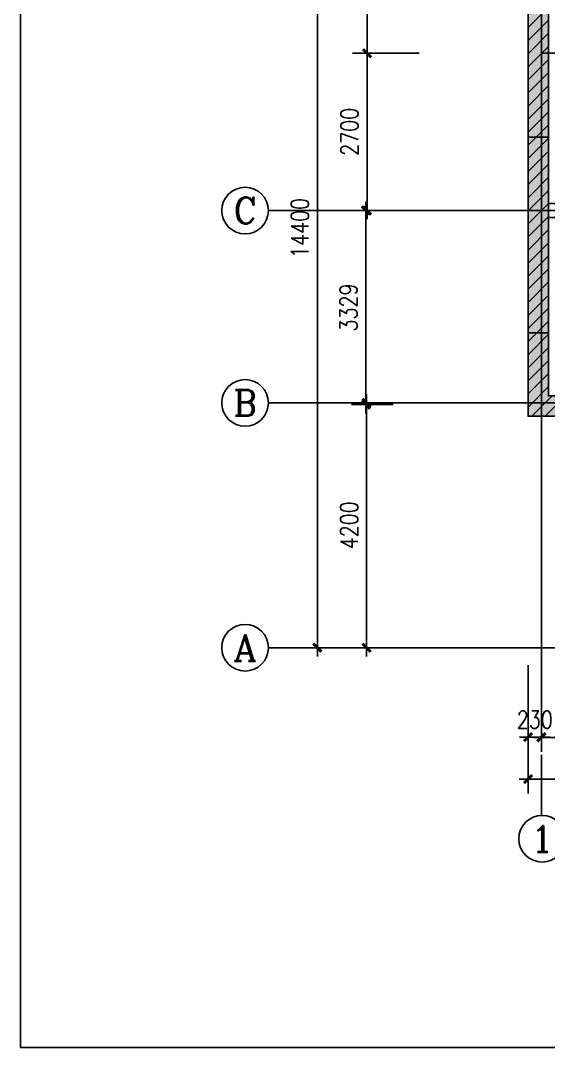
# Model space of a CAD drawing. Extents: x -170759 to 304867, y -311201 to 112352.
# Drawn here: x -105851 to -96796, y -137495 to -119878 of the extents above; entities that cross this region are included whole.
import ezdxf
from ezdxf.enums import TextEntityAlignment as Align

# ---------------------------------------------------------------- set-up
doc = ezdxf.new("R2010")
doc.units = 0
doc.linetypes.add('DOTE', pattern=[2.42, 2, -0.2, 0.02, -0.2])
doc.layers.get('0').update_dxf_attribs({"linetype": 'CONTINUOUS'})
doc.layers.get('DEFPOINTS').update_dxf_attribs({"linetype": 'CONTINUOUS'})
for name, color, linetype in [('AXIS', 3, 'CONTINUOUS'), ('AXIS_TEXT', 7, 'CONTINUOUS'), ('DOTE', 251, 'CONTINUOUS'), ('TC', 253, 'CONTINUOUS'), ('WALL', 7, 'CONTINUOUS'), ('WIRE', 1, 'CONTINUOUS')]:
    doc.layers.add(name, color=color, linetype=linetype)
doc.styles.add('COMPLEX', font='COMPLEX')
doc.styles.add('DIM_FONT', font='SIMPLEX.shx', dxfattribs={"width": 0.8})
doc.dimstyles.new('NORMAL', dxfattribs={"dimtxt": 300, "dimasz": 1, "dimexe": 250, "dimexo": 300, "dimgap": 150, "dimtad": 1, "dimdec": 0, "dimzin": 0, "dimdsep": 46, "dimtxsty": 'DIM_FONT', "dimblk": '_DIMX', "dimblk1": '_DIMX', "dimblk2": '_DIMX', "dimsah": 1, "dimcen": 2.5, "dimclrt": 7, "dimadec": 0, "dimazin": 0, "dimtfac": 1, "dimtdec": 0, "dimtix": 1, "dimtmove": 2, "dimatfit": 3, "dimldrblk": '_DIMX', "dimfxl": 0, "dimtolj": 1, "dimtzin": 0, "dimarcsym": 0})

# ---------------------------------------------------------------- blocks, each defined once
blk = doc.blocks.new('_DIMX')
blk.add_line((-150, 0), (150, 0))
at = {"const_width": 50}
blk.add_lwpolyline([(-70, -70), (70, 70)], dxfattribs=at)
blk = doc.blocks.new('_AXISO')
blk.add_circle((0, 0), 0.5)
at = {"layer": 'AXIS_TEXT', "style": 'COMPLEX', "width": 1.041667}
blk.add_attdef('A', text='', height=0.56, dxfattribs=at).set_placement((-0.25, -0.28), (0.25, -0.28), align=Align.FIT)
blk = doc.blocks.new('*D694')
at = {"layer": 'AXIS', "color": 0, "lineweight": -2}
for p, q in [((-96916, -126967), (-96916, -132422)), ((-97146, -130937), (-97146, -132422)), ((-97147, -132172), (-97148, -132172)), ((-96916, -132172), (-97146, -132172)), ((-96915, -132172), (-96914, -132172))]:
    blk.add_line(p, q, dxfattribs=at)
at = {"layer": 'DEFPOINTS', "color": 0}
for p in [(-96916, -126667, 0), (-97146, -130637, 0), (-97146, -132172)]:
    blk.add_point(p, dxfattribs=at)
at = {"layer": 'AXIS', "color": 0, "lineweight": -2}
blk.add_blockref('_DIMX', (-97146, -132172), dxfattribs=at)
at = {"layer": 'AXIS', "color": 0, "lineweight": -2, "rotation": 180}
blk.add_blockref('_DIMX', (-96916, -132172), dxfattribs=at)
at = {"layer": 'AXIS', "color": 7, "insert": (-97031, -131872), "char_height": 300, "attachment_point": 5, "style": 'DIM_FONT'}
blk.add_mtext('\\A1;230', dxfattribs=at)

msp = doc.modelspace()

# ---------------------------------------------------------------- hatches: boundary and pattern name
at = {"layer": 'WIRE'}
h = msp.add_hatch(dxfattribs=at)
h.set_pattern_fill('AR-CONC', scale=2, style=0)
h.set_pattern_definition([(50, (-108706.48, -140644.84), (364.3693, -31.8782), [38.1, -419.1]), (355, (-108706.48, -140644.84), (-70.4857, 382.1133), [30.48, -335.28]), (100.451, (-108676.1, -140647.5), (293.885, 350.2334), [32.38, -356.18]), (46.1842, (-108706.5, -140543.24), (542.158, -84.0847), [57.15, -628.65]), (96.6356, (-108661.3, -140550.25), (474.8085, 494.851), [48.57, -534.27]), (351.184, (-108706.5, -140543.24), (474.809, 494.85), [45.72, -502.92]), (21, (-108655.68, -140568.64), (303.2298, -204.531), [38.1, -419.1]), (326, (-108655.68, -140568.64), (123.604, 368.376), [30.48, -335.28]), (71.4514, (-108630.4, -140585.7), (426.833, 163.8457), [32.38, -356.18]), (37.5, (-108706.48, -140644.84), (6.1772, 169.11008), [0, -331.216, 0, -340.36, 0, -336.55]), (7.5, (-108706.48, -140644.84), (133.6393, 200.36115), [0, -194.056, 0, -323.596, 0, -128.27]), (327.5, (-108819.76, -140644.84), (271.1812, -11.4575), [0, -127, 0, -396.24, 0, -525.78]), (317.5, (-108870.56, -140644.84), (296.2584, 50.853), [0, -165.1, 0, -263.144, 0, -373.38])])
h.paths.add_polyline_path([(-94396.48801, -116637.31182), (-94396.48801, -116117.31182), (-97146.48801, -116117.31182), (-97146.48801, -126667.31182), (-95946.48801, -126667.31182), (-95946.48801, -130867.31182), (-66086.48801, -130867.31182), (-66086.48801, -126667.31182), (-64886.48801, -126667.31182), (-64886.48801, -124517.31182), (-64936.48801, -124517.31182), (-64936.48801, -116117.31182), (-65516.48801, -116117.31182), (-65516.48801, -116357.31182), (-65236.48801, -116357.31182), (-65236.48801, -126317.31182), (-69016.48801, -126317.31182), (-69016.48801, -126557.31182), (-66436.48801, -126557.31182), (-66436.48801, -130517.31182), (-70096.48801, -130517.31182), (-95596.48801, -130517.31182), (-95596.48801, -126317.31182), (-96796.48801, -126317.31182), (-96796.48585, -116357.31162), (-95846.48801, -116357.31182), (-95846.48801, -116637.31182), (-95596.48801, -116637.31182), (-95596.48801, -116357.31182), (-94636.48801, -116357.31182), (-94636.48801, -116637.31182)])
h = msp.add_hatch(dxfattribs=at)
h.set_pattern_fill('ANSI31', scale=50, style=0)
h.set_pattern_definition([(45, (-108706.48, -141436.6), (-112.2532, 112.2532), [])])
h.paths.add_polyline_path([(-94396.48801, -116637.31182), (-94396.48801, -116117.31182), (-97146.48801, -116117.31182), (-97146.48801, -126667.31182), (-95946.48801, -126667.31182), (-95946.48801, -130867.31182), (-66086.48801, -130867.31182), (-66086.48801, -126667.31182), (-64886.48801, -126667.31182), (-64886.48801, -124517.31182), (-64936.48801, -124517.31182), (-64936.48801, -116117.31182), (-65516.48801, -116117.31182), (-65516.48801, -116357.31182), (-65236.48801, -116357.31182), (-65236.48801, -126317.31182), (-69016.48801, -126317.31182), (-69016.48801, -126557.31182), (-66436.48801, -126557.31182), (-66436.48801, -130517.31182), (-70096.48801, -130517.31182), (-95596.48801, -130517.31182), (-95596.48801, -126317.31182), (-96796.48801, -126317.31182), (-96796.48585, -116357.31162), (-95846.48801, -116357.31182), (-95846.48801, -116637.31182), (-95596.48801, -116637.31182), (-95596.48801, -116357.31182), (-94636.48801, -116357.31182), (-94636.48801, -116637.31182)])

# ---------------------------------------------------------------- linework, layer by layer
msp.add_lwpolyline([(-105851.41103, -67940.96664), (-7344.01912, -67940.96664), (-7344.01912, -137495.39095), (-105851.41103, -137495.39095)], close=True)
at = {"layer": 'AXIS'}
for p, q in [((-101599.90519, -123137.31182, 0), (-101236.11122, -123137.31182, 0)), ((-101599.90519, -126437.31182, 0), (-101236.11122, -126437.31182, 0)), ((-101599.90519, -130637.31182, 0), (-101236.11122, -130637.31182, 0)), ((-96916.48801, -132474.59961, 0), (-96916.48801, -133515.81529, 0))]:
    msp.add_line(p, q, dxfattribs=at)
at = {"layer": 'DOTE', "color": 251, "linetype": 'DOTE', "ltscale": 0.5}
for p, q in [((-96916.48801, -116246.22882, 0), (-96916.48801, -131803.59882, 0)), ((-96916.48801, -120437.31182, 0), (-92396.48801, -120437.31182, 0)), ((-101242.53352, -123137.31182, 0), (-93016.48801, -123137.31182, 0)), ((-101242.53352, -126437.31182, 0), (-93016.48801, -126437.31182, 0)), ((-101236.11122, -130637.31182, 0), (-81016.48801, -130637.31182, 0)), ((-96916.48801, -130637.31182, 0), (-65116.48801, -130637.31182, 0))]:
    msp.add_line(p, q, dxfattribs=at)
at = {"layer": 'WALL'}
for p, q in [((-96796.48801, -119597.31182, 0), (-96796.48801, -120317.31182, 0)), ((-96796.48801, -120557.31182, 0), (-96796.48801, -123017.31182, 0)), ((-95946.48801, -126667.31182, 0), (-97146.48801, -126667.31182, 0))]:
    msp.add_line(p, q, dxfattribs=at)
at = {"layer": 'WIRE', "color": 7}
msp.add_line((-97146.48801, -126667.31182, 0), (-97146.48801, -117848.06463, 0), dxfattribs=at)
at = {"layer": 'WIRE', "color": 7, "elevation": 0}
for points in [[(-70096.48801, -130517.31182), (-95596.48801, -130517.31182), (-95596.48801, -126317.31182), (-96796.48801, -126317.31182), (-96796.48585, -116357.31162), (-95846.48801, -116357.31182), (-95846.48801, -116637.31182), (-95596.48801, -116637.31182), (-95596.48801, -116357.31182), (-94636.48801, -116357.31182), (-94636.48801, -116637.31182), (-94396.48801, -116637.31182), (-94396.48801, -116637.31182), (-94396.48801, -116117.31182), (-97146.48801, -116117.31182), (-97146.48801, -126667.31182), (-95946.48801, -126667.31182), (-95946.48801, -130867.31182), (-66086.48801, -130867.31182)], [(-97146.48801, -125237.31182), (-97146.48801, -121877.31182), (-96796.48801, -121877.31182), (-96796.48801, -123017.31182), (-93016.48801, -123017.31182), (-93016.48801, -123257.31182), (-96796.48801, -123257.31182), (-96796.48801, -125237.31182), (-97146.48801, -125237.31182)]]:
    msp.add_lwpolyline(points, dxfattribs=at)

# ---------------------------------------------------------------- block references
at = {"layer": 'AXIS'}
ref = msp.add_blockref('_AXISO', (-101999.90519, -123137.31182, 0), dxfattribs=dict(at, xscale=-800, yscale=800, zscale=800))
ref.add_attrib('A', 'C', dxfattribs={"layer": 'AXIS_TEXT', "height": 448, "style": 'COMPLEX', "width": 1.25}).set_placement((-102199.90519, -123361.31182, 0), (-101799.90519, -123361.31182, 0), align=Align.FIT)
ref = msp.add_blockref('_AXISO', (-101999.90519, -126437.31182, 0), dxfattribs=dict(at, xscale=-800, yscale=800, zscale=800))
ref.add_attrib('A', 'B', dxfattribs={"layer": 'AXIS_TEXT', "height": 448, "style": 'COMPLEX', "width": 1.102941}).set_placement((-102199.90519, -126661.31182, 0), (-101799.90519, -126661.31182, 0), align=Align.FIT)
ref = msp.add_blockref('_AXISO', (-101999.90519, -130637.31182, 0), dxfattribs=dict(at, xscale=-800, yscale=800, zscale=800))
ref.add_attrib('A', 'A', dxfattribs={"layer": 'AXIS_TEXT', "height": 448, "style": 'COMPLEX', "width": 1.041667}).set_placement((-102199.90519, -130861.31182, 0), (-101799.90519, -130861.31182, 0), align=Align.FIT)
ref = msp.add_blockref('_AXISO', (-96905.38142, -133915.66106, 0), dxfattribs=dict(at, xscale=800, yscale=800, zscale=800))
ref.add_attrib('A', '1', dxfattribs={"layer": 'AXIS_TEXT', "height": 448, "style": 'COMPLEX', "width": 2.083333}).set_placement((-97105.38142, -134139.66106, 0), (-96705.38142, -134139.66106, 0), align=Align.FIT)

# ---------------------------------------------------------------- dimensions: what is measured, and where the dimension line sits
dim = msp.add_linear_dim(base=(-97146.48801, -132172.25705), p1=(-96916.48801, -126667.31182, 0), p2=(-97146.48801, -130637.31182, 0), dimstyle='NORMAL', dxfattribs=at)
dim.commit()
dim.dimension.update_dxf_attribs({"geometry": '*D694', "text_midpoint": (-97031.48801, -131872.25705)})
at = {"layer": 'TC'}
for base, p1, p2 in [((-100760.46139, -116237.31182), (-100401.95416, -130637.31182), (-99412.22153, -116237.31182, 0)), ((-99926.85045, -123137.31182), (-99162.23975, -126466.79281), (-99162.23975, -123137.31182, 0)), ((-99915.90555, -126437.31182), (-100101.95416, -130637.31182, 0), (-100101.95416, -126437.31182, 0))]:
    msp.add_linear_dim(base=base, p1=p1, p2=p2, angle=90, dimstyle='NORMAL', dxfattribs=at).render()
for base, p1, p2 in [((-99907.84857, -117737.31182, 0), (-98716.48801, -120437.31182, 0), (-98716.48801, -117737.31182, 0)), ((-99907.84857, -120437.31182), (-98716.48801, -123137.31182, 0), (-98716.48801, -120437.31182, 0))]:
    msp.add_linear_dim(base=base, p1=p1, p2=p2, angle=90, dimstyle='NORMAL', override={"dimse1": 1}, dxfattribs=at).render()
for base, p1, p2 in [((-18486.48801, -132890.93521), (-97146.48801, -130937.31182), (-18486.48801, -130637.31182)), ((-95716.48801, -132175.56494), (-96916.48801, -132474.59961, 0), (-95716.48801, -132474.59961, 0))]:
    msp.add_linear_dim(base=base, p1=p1, p2=p2, dimstyle='NORMAL', dxfattribs=at).render()

doc.saveas('drawing.dxf')
